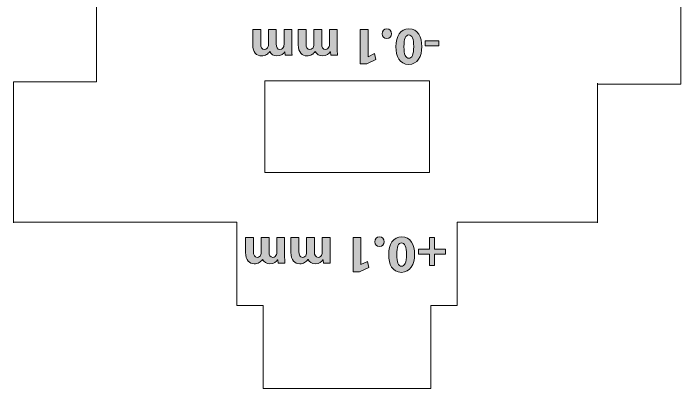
# Model space of a CAD drawing. Header units: inches. Extents: x 0.79 to 6.2, y -4.47 to -0.71.
# Drawn here: x 2.554 to 4.134, y -2.519 to -1.63 of the extents above; entities that cross this region are included whole.
import ezdxf

# ---------------------------------------------------------------- set-up
doc = ezdxf.new("R2010")
doc.units = ezdxf.units.IN
doc.header["$MEASUREMENT"] = 0
doc.layers.add('Layer 1', color=7, linetype='Continuous')

# ---------------------------------------------------------------- blocks, each defined once
blk = doc.blocks.new('block 11')
at = {"layer": 'Layer 1', "color": 7, "lineweight": 5, "true_color": 0xffffff}
for points in [[(3.0831, -2.3218), (3.0831, -2.1249)], [(3.6048, -2.3218), (3.6048, -2.1249)], [(3.1452, -2.3218), (3.0831, -2.3218)], [(3.6048, -2.3218), (3.5428, -2.3218)]]:
    blk.add_lwpolyline(points, dxfattribs=at)
blk = doc.blocks.new('block 12')
at = {"layer": 'Layer 1', "color": 7, "lineweight": 5, "true_color": 0xffffff}
blk.add_lwpolyline([(3.5428, -2.3218), (3.5428, -2.5186), (3.1452, -2.5186), (3.1452, -2.3218)], dxfattribs=at)
blk = doc.blocks.new('block 10')
at = {"layer": 'Layer 1'}
for name in ['block 11', 'block 12']:
    blk.add_blockref(name, (0, 0), dxfattribs=at)
blk = doc.blocks.new('block 9')
at = {"layer": 'Layer 1', "color": 7, "lineweight": 5, "true_color": 0xffffff}
for points in [[(2.5541, -2.1249), (2.7509, -2.1249)], [(3.0831, -2.1249), (2.7509, -2.1249)], [(3.937, -2.1249), (3.6048, -2.1249)]]:
    blk.add_lwpolyline(points, dxfattribs=at)
at = {"layer": 'Layer 1'}
blk.add_blockref('block 10', (0, 0), dxfattribs=at)
blk = doc.blocks.new('block 13')
at = {"layer": 'Layer 1', "color": 7, "lineweight": 5, "true_color": 0xffffff}
for points in [[(3.1491, -2.0068), (3.1491, -1.7902), (3.5389, -1.7902), (3.5389, -2.0068)], [(3.1491, -2.0068), (3.5389, -2.0068)]]:
    blk.add_lwpolyline(points, dxfattribs=at)
blk = doc.blocks.new('block 22')
at = {"layer": 'Layer 1', "true_color": 0xed1f24}
h = blk.add_hatch(color=240, dxfattribs=at)
h.dxf.hatch_style = 2
edge = h.paths.add_edge_path()
edge.add_spline(control_points=[(3.1963, -2.2023), (3.1963, -2.2099), (3.1966, -2.2164), (3.1968, -2.2218), (3.1968, -2.2218), (3.1808, -2.2218), (3.1808, -2.2218), (3.1808, -2.2218), (3.1799, -2.2135), (3.1799, -2.2135), (3.1799, -2.2135), (3.1796, -2.2135), (3.1796, -2.2135), (3.1769, -2.2174), (3.1716, -2.2231), (3.1611, -2.2231), (3.1532, -2.2231), (3.1469, -2.2191), (3.1443, -2.2128), (3.1443, -2.2128), (3.144, -2.2128), (3.144, -2.2128), (3.1418, -2.2159), (3.1391, -2.2184), (3.1362, -2.2201), (3.1328, -2.2221), (3.129, -2.2231), (3.1245, -2.2231), (3.1128, -2.2231), (3.1039, -2.2149), (3.1039, -2.1966), (3.1039, -2.1966), (3.1039, -2.1606), (3.1039, -2.1606), (3.1039, -2.1606), (3.1224, -2.1606), (3.1224, -2.1606), (3.1224, -2.1606), (3.1224, -2.1939), (3.1224, -2.1939), (3.1224, -2.2028), (3.1253, -2.2079), (3.1314, -2.2079), (3.1358, -2.2079), (3.1389, -2.2049), (3.1402, -2.2013), (3.1407, -2.1999), (3.1409, -2.1979), (3.1409, -2.1964), (3.1409, -2.1964), (3.1409, -2.1606), (3.1409, -2.1606), (3.1409, -2.1606), (3.1594, -2.1606), (3.1594, -2.1606), (3.1594, -2.1606), (3.1594, -2.1949), (3.1594, -2.1949), (3.1594, -2.2026), (3.1622, -2.2079), (3.1682, -2.2079), (3.1731, -2.2079), (3.1759, -2.2041), (3.1771, -2.201), (3.1777, -2.1995), (3.1778, -2.1978), (3.1778, -2.1963), (3.1778, -2.1963), (3.1778, -2.1606), (3.1778, -2.1606), (3.1778, -2.1606), (3.1963, -2.1606), (3.1963, -2.1606), (3.1963, -2.1606), (3.1963, -2.2023), (3.1963, -2.2023)], knot_values=[0, 0, 0, 0, 1, 1, 1, 2, 2, 2, 3, 3, 3, 4, 4, 4, 5, 5, 5, 6, 6, 6, 7, 7, 7, 8, 8, 8, 9, 9, 9, 10, 10, 10, 11, 11, 11, 12, 12, 12, 13, 13, 13, 14, 14, 14, 15, 15, 15, 16, 16, 16, 17, 17, 17, 18, 18, 18, 19, 19, 19, 20, 20, 20, 21, 21, 21, 22, 22, 22, 23, 23, 23, 24, 24, 24, 25, 25, 25, 25], degree=3, periodic=1)
h = blk.add_hatch(color=240, dxfattribs=at)
h.dxf.hatch_style = 2
edge = h.paths.add_edge_path()
edge.add_spline(control_points=[(3.3038, -2.2023), (3.3038, -2.2099), (3.3041, -2.2164), (3.3043, -2.2218), (3.3043, -2.2218), (3.2883, -2.2218), (3.2883, -2.2218), (3.2883, -2.2218), (3.2874, -2.2135), (3.2874, -2.2135), (3.2874, -2.2135), (3.2871, -2.2135), (3.2871, -2.2135), (3.2844, -2.2174), (3.2791, -2.2231), (3.2686, -2.2231), (3.2607, -2.2231), (3.2544, -2.2191), (3.2518, -2.2128), (3.2518, -2.2128), (3.2515, -2.2128), (3.2515, -2.2128), (3.2493, -2.2159), (3.2465, -2.2184), (3.2437, -2.2201), (3.2403, -2.2221), (3.2365, -2.2231), (3.232, -2.2231), (3.2203, -2.2231), (3.2114, -2.2149), (3.2114, -2.1966), (3.2114, -2.1966), (3.2114, -2.1606), (3.2114, -2.1606), (3.2114, -2.1606), (3.2299, -2.1606), (3.2299, -2.1606), (3.2299, -2.1606), (3.2299, -2.1939), (3.2299, -2.1939), (3.2299, -2.2028), (3.2328, -2.2079), (3.2389, -2.2079), (3.2433, -2.2079), (3.2464, -2.2049), (3.2477, -2.2013), (3.2482, -2.1999), (3.2484, -2.1979), (3.2484, -2.1964), (3.2484, -2.1964), (3.2484, -2.1606), (3.2484, -2.1606), (3.2484, -2.1606), (3.2669, -2.1606), (3.2669, -2.1606), (3.2669, -2.1606), (3.2669, -2.1949), (3.2669, -2.1949), (3.2669, -2.2026), (3.2697, -2.2079), (3.2757, -2.2079), (3.2806, -2.2079), (3.2834, -2.2041), (3.2846, -2.201), (3.2852, -2.1995), (3.2853, -2.1978), (3.2853, -2.1963), (3.2853, -2.1963), (3.2853, -2.1606), (3.2853, -2.1606), (3.2853, -2.1606), (3.3038, -2.1606), (3.3038, -2.1606), (3.3038, -2.1606), (3.3038, -2.2023), (3.3038, -2.2023)], knot_values=[0, 0, 0, 0, 1, 1, 1, 2, 2, 2, 3, 3, 3, 4, 4, 4, 5, 5, 5, 6, 6, 6, 7, 7, 7, 8, 8, 8, 9, 9, 9, 10, 10, 10, 11, 11, 11, 12, 12, 12, 13, 13, 13, 14, 14, 14, 15, 15, 15, 16, 16, 16, 17, 17, 17, 18, 18, 18, 19, 19, 19, 20, 20, 20, 21, 21, 21, 22, 22, 22, 23, 23, 23, 24, 24, 24, 25, 25, 25, 25], degree=3, periodic=1)
h = blk.add_hatch(color=240, dxfattribs=at)
h.dxf.hatch_style = 2
h.paths.add_polyline_path([(3.3766, -2.225), (3.3768, -2.225), (3.3923, -2.2176), (3.3954, -2.2319), (3.3739, -2.2419), (3.3582, -2.2419), (3.3582, -2.1606), (3.3766, -2.1606)])
h = blk.add_hatch(color=240, dxfattribs=at)
h.dxf.hatch_style = 2
edge = h.paths.add_edge_path()
edge.add_spline(control_points=[(3.4323, -2.1707), (3.4323, -2.1775), (3.4277, -2.1824), (3.4211, -2.1824), (3.4144, -2.1824), (3.4099, -2.1776), (3.4099, -2.1707), (3.4099, -2.1641), (3.4144, -2.1592), (3.4212, -2.1592), (3.4277, -2.1592), (3.4323, -2.1641), (3.4323, -2.1707)], knot_values=[0, 0, 0, 0, 1, 1, 1, 2, 2, 2, 3, 3, 3, 4, 4, 4, 4], degree=3, periodic=1)
h = blk.add_hatch(color=240, dxfattribs=at)
h.dxf.hatch_style = 2
edge = h.paths.add_edge_path()
edge.add_spline(control_points=[(3.4427, -2.2016), (3.4427, -2.1765), (3.4528, -2.1592), (3.4736, -2.1592), (3.4946, -2.1592), (3.5038, -2.1781), (3.5039, -2.2011), (3.5039, -2.2246), (3.4939, -2.2433), (3.4729, -2.2433), (3.4512, -2.2433), (3.4427, -2.2239), (3.4427, -2.2016)], knot_values=[0, 0, 0, 0, 1, 1, 1, 2, 2, 2, 3, 3, 3, 4, 4, 4, 4], degree=3, periodic=1)
edge = h.paths.add_edge_path()
edge.add_spline(control_points=[(3.4848, -2.2011), (3.4849, -2.1825), (3.4804, -2.1736), (3.4731, -2.1736), (3.4657, -2.1736), (3.4617, -2.1829), (3.4617, -2.2014), (3.4617, -2.2194), (3.4656, -2.2289), (3.4732, -2.2289), (3.4802, -2.2289), (3.4849, -2.22), (3.4848, -2.2011)], knot_values=[0, 0, 0, 0, 1, 1, 1, 2, 2, 2, 3, 3, 3, 4, 4, 4, 4], degree=3, periodic=1)
h = blk.add_hatch(color=240, dxfattribs=at)
h.dxf.hatch_style = 2
h.paths.add_polyline_path([(3.539, -2.2271), (3.539, -2.1999), (3.5129, -2.1999), (3.5129, -2.1881), (3.539, -2.1881), (3.539, -2.1606), (3.5513, -2.1606), (3.5513, -2.1881), (3.5774, -2.1881), (3.5774, -2.1999), (3.5513, -2.1999), (3.5513, -2.2271)])
at = {"layer": 'Layer 1', "lineweight": 0}
for points in [[(3.3766, -2.225), (3.3768, -2.225), (3.3923, -2.2176), (3.3954, -2.2319), (3.3739, -2.2419), (3.3582, -2.2419), (3.3582, -2.1606), (3.3766, -2.1606), (3.3766, -2.225)], [(3.539, -2.2271), (3.539, -2.1999), (3.5129, -2.1999), (3.5129, -2.1881), (3.539, -2.1881), (3.539, -2.1606), (3.5513, -2.1606), (3.5513, -2.1881), (3.5774, -2.1881), (3.5774, -2.1999), (3.5513, -2.1999), (3.5513, -2.2271), (3.539, -2.2271)]]:
    blk.add_lwpolyline(points, dxfattribs=at)
for points, knots in [([(3.1963, -2.2023), (3.1963, -2.2099), (3.1966, -2.2164), (3.1968, -2.2218), (3.1968, -2.2218), (3.1808, -2.2218), (3.1808, -2.2218), (3.1808, -2.2218), (3.1799, -2.2135), (3.1799, -2.2135), (3.1799, -2.2135), (3.1796, -2.2135), (3.1796, -2.2135), (3.1769, -2.2174), (3.1716, -2.2231), (3.1611, -2.2231), (3.1532, -2.2231), (3.1469, -2.2191), (3.1443, -2.2128), (3.1443, -2.2128), (3.144, -2.2128), (3.144, -2.2128), (3.1418, -2.2159), (3.1391, -2.2184), (3.1362, -2.2201), (3.1328, -2.2221), (3.129, -2.2231), (3.1245, -2.2231), (3.1128, -2.2231), (3.1039, -2.2149), (3.1039, -2.1966), (3.1039, -2.1966), (3.1039, -2.1606), (3.1039, -2.1606), (3.1039, -2.1606), (3.1224, -2.1606), (3.1224, -2.1606), (3.1224, -2.1606), (3.1224, -2.1939), (3.1224, -2.1939), (3.1224, -2.2028), (3.1253, -2.2079), (3.1314, -2.2079), (3.1358, -2.2079), (3.1389, -2.2049), (3.1402, -2.2013), (3.1407, -2.1999), (3.1409, -2.1979), (3.1409, -2.1964), (3.1409, -2.1964), (3.1409, -2.1606), (3.1409, -2.1606), (3.1409, -2.1606), (3.1594, -2.1606), (3.1594, -2.1606), (3.1594, -2.1606), (3.1594, -2.1949), (3.1594, -2.1949), (3.1594, -2.2026), (3.1622, -2.2079), (3.1682, -2.2079), (3.1731, -2.2079), (3.1759, -2.2041), (3.1771, -2.201), (3.1777, -2.1995), (3.1778, -2.1978), (3.1778, -2.1963), (3.1778, -2.1963), (3.1778, -2.1606), (3.1778, -2.1606), (3.1778, -2.1606), (3.1963, -2.1606), (3.1963, -2.1606), (3.1963, -2.1606), (3.1963, -2.2023), (3.1963, -2.2023)], [0, 0, 0, 0, 1, 1, 1, 2, 2, 2, 3, 3, 3, 4, 4, 4, 5, 5, 5, 6, 6, 6, 7, 7, 7, 8, 8, 8, 9, 9, 9, 10, 10, 10, 11, 11, 11, 12, 12, 12, 13, 13, 13, 14, 14, 14, 15, 15, 15, 16, 16, 16, 17, 17, 17, 18, 18, 18, 19, 19, 19, 20, 20, 20, 21, 21, 21, 22, 22, 22, 23, 23, 23, 24, 24, 24, 25, 25, 25, 25]), ([(3.3038, -2.2023), (3.3038, -2.2099), (3.3041, -2.2164), (3.3043, -2.2218), (3.3043, -2.2218), (3.2883, -2.2218), (3.2883, -2.2218), (3.2883, -2.2218), (3.2874, -2.2135), (3.2874, -2.2135), (3.2874, -2.2135), (3.2871, -2.2135), (3.2871, -2.2135), (3.2844, -2.2174), (3.2791, -2.2231), (3.2686, -2.2231), (3.2607, -2.2231), (3.2544, -2.2191), (3.2518, -2.2128), (3.2518, -2.2128), (3.2515, -2.2128), (3.2515, -2.2128), (3.2493, -2.2159), (3.2465, -2.2184), (3.2437, -2.2201), (3.2403, -2.2221), (3.2365, -2.2231), (3.232, -2.2231), (3.2203, -2.2231), (3.2114, -2.2149), (3.2114, -2.1966), (3.2114, -2.1966), (3.2114, -2.1606), (3.2114, -2.1606), (3.2114, -2.1606), (3.2299, -2.1606), (3.2299, -2.1606), (3.2299, -2.1606), (3.2299, -2.1939), (3.2299, -2.1939), (3.2299, -2.2028), (3.2328, -2.2079), (3.2389, -2.2079), (3.2433, -2.2079), (3.2464, -2.2049), (3.2477, -2.2013), (3.2482, -2.1999), (3.2484, -2.1979), (3.2484, -2.1964), (3.2484, -2.1964), (3.2484, -2.1606), (3.2484, -2.1606), (3.2484, -2.1606), (3.2669, -2.1606), (3.2669, -2.1606), (3.2669, -2.1606), (3.2669, -2.1949), (3.2669, -2.1949), (3.2669, -2.2026), (3.2697, -2.2079), (3.2757, -2.2079), (3.2806, -2.2079), (3.2834, -2.2041), (3.2846, -2.201), (3.2852, -2.1995), (3.2853, -2.1978), (3.2853, -2.1963), (3.2853, -2.1963), (3.2853, -2.1606), (3.2853, -2.1606), (3.2853, -2.1606), (3.3038, -2.1606), (3.3038, -2.1606), (3.3038, -2.1606), (3.3038, -2.2023), (3.3038, -2.2023)], [0, 0, 0, 0, 1, 1, 1, 2, 2, 2, 3, 3, 3, 4, 4, 4, 5, 5, 5, 6, 6, 6, 7, 7, 7, 8, 8, 8, 9, 9, 9, 10, 10, 10, 11, 11, 11, 12, 12, 12, 13, 13, 13, 14, 14, 14, 15, 15, 15, 16, 16, 16, 17, 17, 17, 18, 18, 18, 19, 19, 19, 20, 20, 20, 21, 21, 21, 22, 22, 22, 23, 23, 23, 24, 24, 24, 25, 25, 25, 25]), ([(3.4323, -2.1707), (3.4323, -2.1775), (3.4277, -2.1824), (3.4211, -2.1824), (3.4144, -2.1824), (3.4099, -2.1776), (3.4099, -2.1707), (3.4099, -2.1641), (3.4144, -2.1592), (3.4212, -2.1592), (3.4277, -2.1592), (3.4323, -2.1641), (3.4323, -2.1707)], [0, 0, 0, 0, 1, 1, 1, 2, 2, 2, 3, 3, 3, 4, 4, 4, 4]), ([(3.4427, -2.2016), (3.4427, -2.1765), (3.4528, -2.1592), (3.4736, -2.1592), (3.4946, -2.1592), (3.5038, -2.1781), (3.5039, -2.2011), (3.5039, -2.2246), (3.4939, -2.2433), (3.4729, -2.2433), (3.4512, -2.2433), (3.4427, -2.2239), (3.4427, -2.2016)], [0, 0, 0, 0, 1, 1, 1, 2, 2, 2, 3, 3, 3, 4, 4, 4, 4]), ([(3.4848, -2.2011), (3.4849, -2.1825), (3.4804, -2.1736), (3.4731, -2.1736), (3.4657, -2.1736), (3.4617, -2.1829), (3.4617, -2.2014), (3.4617, -2.2194), (3.4656, -2.2289), (3.4732, -2.2289), (3.4802, -2.2289), (3.4849, -2.22), (3.4848, -2.2011)], [0, 0, 0, 0, 1, 1, 1, 2, 2, 2, 3, 3, 3, 4, 4, 4, 4])]:
    blk.add_open_spline(points, degree=3, knots=knots, dxfattribs=at)
blk = doc.blocks.new('block 23')
at = {"layer": 'Layer 1', "true_color": 0xed1f24}
h = blk.add_hatch(color=240, dxfattribs=at)
h.dxf.hatch_style = 2
edge = h.paths.add_edge_path()
edge.add_spline(control_points=[(3.2134, -1.71), (3.2134, -1.7177), (3.2137, -1.7242), (3.2139, -1.7295), (3.2139, -1.7295), (3.1979, -1.7295), (3.1979, -1.7295), (3.1979, -1.7295), (3.1971, -1.7213), (3.1971, -1.7213), (3.1971, -1.7213), (3.1967, -1.7213), (3.1967, -1.7213), (3.1941, -1.7252), (3.1887, -1.7309), (3.1782, -1.7309), (3.1703, -1.7309), (3.1641, -1.7269), (3.1614, -1.7205), (3.1614, -1.7205), (3.1612, -1.7205), (3.1612, -1.7205), (3.1589, -1.7237), (3.1562, -1.7262), (3.1533, -1.7279), (3.1499, -1.7299), (3.1462, -1.7309), (3.1417, -1.7309), (3.1299, -1.7309), (3.121, -1.7227), (3.121, -1.7044), (3.121, -1.7044), (3.121, -1.6684), (3.121, -1.6684), (3.121, -1.6684), (3.1396, -1.6684), (3.1396, -1.6684), (3.1396, -1.6684), (3.1396, -1.7016), (3.1396, -1.7016), (3.1396, -1.7105), (3.1424, -1.7157), (3.1486, -1.7157), (3.1529, -1.7157), (3.1561, -1.7127), (3.1573, -1.709), (3.1578, -1.7076), (3.1581, -1.7056), (3.1581, -1.7041), (3.1581, -1.7041), (3.1581, -1.6684), (3.1581, -1.6684), (3.1581, -1.6684), (3.1766, -1.6684), (3.1766, -1.6684), (3.1766, -1.6684), (3.1766, -1.7027), (3.1766, -1.7027), (3.1766, -1.7104), (3.1793, -1.7157), (3.1853, -1.7157), (3.1902, -1.7157), (3.1931, -1.7119), (3.1942, -1.7088), (3.1948, -1.7073), (3.1949, -1.7055), (3.1949, -1.704), (3.1949, -1.704), (3.1949, -1.6684), (3.1949, -1.6684), (3.1949, -1.6684), (3.2134, -1.6684), (3.2134, -1.6684), (3.2134, -1.6684), (3.2134, -1.71), (3.2134, -1.71)], knot_values=[0, 0, 0, 0, 1, 1, 1, 2, 2, 2, 3, 3, 3, 4, 4, 4, 5, 5, 5, 6, 6, 6, 7, 7, 7, 8, 8, 8, 9, 9, 9, 10, 10, 10, 11, 11, 11, 12, 12, 12, 13, 13, 13, 14, 14, 14, 15, 15, 15, 16, 16, 16, 17, 17, 17, 18, 18, 18, 19, 19, 19, 20, 20, 20, 21, 21, 21, 22, 22, 22, 23, 23, 23, 24, 24, 24, 25, 25, 25, 25], degree=3, periodic=1)
h = blk.add_hatch(color=240, dxfattribs=at)
h.dxf.hatch_style = 2
edge = h.paths.add_edge_path()
edge.add_spline(control_points=[(3.3209, -1.71), (3.3209, -1.7177), (3.3212, -1.7242), (3.3214, -1.7295), (3.3214, -1.7295), (3.3054, -1.7295), (3.3054, -1.7295), (3.3054, -1.7295), (3.3046, -1.7213), (3.3046, -1.7213), (3.3046, -1.7213), (3.3042, -1.7213), (3.3042, -1.7213), (3.3016, -1.7252), (3.2962, -1.7309), (3.2857, -1.7309), (3.2778, -1.7309), (3.2716, -1.7269), (3.2689, -1.7205), (3.2689, -1.7205), (3.2687, -1.7205), (3.2687, -1.7205), (3.2664, -1.7237), (3.2637, -1.7262), (3.2608, -1.7279), (3.2574, -1.7299), (3.2537, -1.7309), (3.2492, -1.7309), (3.2374, -1.7309), (3.2285, -1.7227), (3.2285, -1.7044), (3.2285, -1.7044), (3.2285, -1.6684), (3.2285, -1.6684), (3.2285, -1.6684), (3.247, -1.6684), (3.247, -1.6684), (3.247, -1.6684), (3.247, -1.7016), (3.247, -1.7016), (3.247, -1.7105), (3.2499, -1.7157), (3.256, -1.7157), (3.2604, -1.7157), (3.2635, -1.7127), (3.2648, -1.709), (3.2653, -1.7076), (3.2656, -1.7056), (3.2656, -1.7041), (3.2656, -1.7041), (3.2656, -1.6684), (3.2656, -1.6684), (3.2656, -1.6684), (3.2841, -1.6684), (3.2841, -1.6684), (3.2841, -1.6684), (3.2841, -1.7027), (3.2841, -1.7027), (3.2841, -1.7104), (3.2868, -1.7157), (3.2928, -1.7157), (3.2977, -1.7157), (3.3006, -1.7119), (3.3017, -1.7088), (3.3023, -1.7073), (3.3024, -1.7055), (3.3024, -1.704), (3.3024, -1.704), (3.3024, -1.6684), (3.3024, -1.6684), (3.3024, -1.6684), (3.3209, -1.6684), (3.3209, -1.6684), (3.3209, -1.6684), (3.3209, -1.71), (3.3209, -1.71)], knot_values=[0, 0, 0, 0, 1, 1, 1, 2, 2, 2, 3, 3, 3, 4, 4, 4, 5, 5, 5, 6, 6, 6, 7, 7, 7, 8, 8, 8, 9, 9, 9, 10, 10, 10, 11, 11, 11, 12, 12, 12, 13, 13, 13, 14, 14, 14, 15, 15, 15, 16, 16, 16, 17, 17, 17, 18, 18, 18, 19, 19, 19, 20, 20, 20, 21, 21, 21, 22, 22, 22, 23, 23, 23, 24, 24, 24, 25, 25, 25, 25], degree=3, periodic=1)
h = blk.add_hatch(color=240, dxfattribs=at)
h.dxf.hatch_style = 2
h.paths.add_polyline_path([(3.3937, -1.7328), (3.3939, -1.7328), (3.4094, -1.7254), (3.4126, -1.7397), (3.3911, -1.7497), (3.3753, -1.7497), (3.3753, -1.6684), (3.3937, -1.6684)])
h = blk.add_hatch(color=240, dxfattribs=at)
h.dxf.hatch_style = 2
edge = h.paths.add_edge_path()
edge.add_spline(control_points=[(3.4494, -1.6785), (3.4494, -1.6853), (3.4448, -1.6901), (3.4382, -1.6901), (3.4316, -1.6901), (3.4271, -1.6854), (3.4271, -1.6785), (3.4271, -1.6719), (3.4316, -1.667), (3.4383, -1.667), (3.4448, -1.667), (3.4494, -1.6719), (3.4494, -1.6785)], knot_values=[0, 0, 0, 0, 1, 1, 1, 2, 2, 2, 3, 3, 3, 4, 4, 4, 4], degree=3, periodic=1)
h = blk.add_hatch(color=240, dxfattribs=at)
h.dxf.hatch_style = 2
edge = h.paths.add_edge_path()
edge.add_spline(control_points=[(3.4598, -1.7094), (3.4598, -1.6843), (3.4699, -1.667), (3.4907, -1.667), (3.5117, -1.667), (3.5209, -1.6859), (3.5211, -1.7089), (3.5211, -1.7324), (3.5111, -1.751), (3.4901, -1.751), (3.4683, -1.751), (3.4598, -1.7317), (3.4598, -1.7094)], knot_values=[0, 0, 0, 0, 1, 1, 1, 2, 2, 2, 3, 3, 3, 4, 4, 4, 4], degree=3, periodic=1)
edge = h.paths.add_edge_path()
edge.add_spline(control_points=[(3.5019, -1.7089), (3.5021, -1.6903), (3.4976, -1.6814), (3.4902, -1.6814), (3.4828, -1.6814), (3.4788, -1.6906), (3.4788, -1.7092), (3.4788, -1.7272), (3.4827, -1.7367), (3.4903, -1.7367), (3.4973, -1.7367), (3.5021, -1.7278), (3.5019, -1.7089)], knot_values=[0, 0, 0, 0, 1, 1, 1, 2, 2, 2, 3, 3, 3, 4, 4, 4, 4], degree=3, periodic=1)
h = blk.add_hatch(color=240, dxfattribs=at)
h.dxf.hatch_style = 2
h.paths.add_polyline_path([(3.5288, -1.7075), (3.5288, -1.6949), (3.5616, -1.6949), (3.5616, -1.7075)])
at = {"layer": 'Layer 1', "lineweight": 0}
for points in [[(3.3937, -1.7328), (3.3939, -1.7328), (3.4094, -1.7254), (3.4126, -1.7397), (3.3911, -1.7497), (3.3753, -1.7497), (3.3753, -1.6684), (3.3937, -1.6684), (3.3937, -1.7328)], [(3.5288, -1.7075), (3.5288, -1.6949), (3.5616, -1.6949), (3.5616, -1.7075), (3.5288, -1.7075)]]:
    blk.add_lwpolyline(points, dxfattribs=at)
for points, knots in [([(3.2134, -1.71), (3.2134, -1.7177), (3.2137, -1.7242), (3.2139, -1.7295), (3.2139, -1.7295), (3.1979, -1.7295), (3.1979, -1.7295), (3.1979, -1.7295), (3.1971, -1.7213), (3.1971, -1.7213), (3.1971, -1.7213), (3.1967, -1.7213), (3.1967, -1.7213), (3.1941, -1.7252), (3.1887, -1.7309), (3.1782, -1.7309), (3.1703, -1.7309), (3.1641, -1.7269), (3.1614, -1.7205), (3.1614, -1.7205), (3.1612, -1.7205), (3.1612, -1.7205), (3.1589, -1.7237), (3.1562, -1.7262), (3.1533, -1.7279), (3.1499, -1.7299), (3.1462, -1.7309), (3.1417, -1.7309), (3.1299, -1.7309), (3.121, -1.7227), (3.121, -1.7044), (3.121, -1.7044), (3.121, -1.6684), (3.121, -1.6684), (3.121, -1.6684), (3.1396, -1.6684), (3.1396, -1.6684), (3.1396, -1.6684), (3.1396, -1.7016), (3.1396, -1.7016), (3.1396, -1.7105), (3.1424, -1.7157), (3.1486, -1.7157), (3.1529, -1.7157), (3.1561, -1.7127), (3.1573, -1.709), (3.1578, -1.7076), (3.1581, -1.7056), (3.1581, -1.7041), (3.1581, -1.7041), (3.1581, -1.6684), (3.1581, -1.6684), (3.1581, -1.6684), (3.1766, -1.6684), (3.1766, -1.6684), (3.1766, -1.6684), (3.1766, -1.7027), (3.1766, -1.7027), (3.1766, -1.7104), (3.1793, -1.7157), (3.1853, -1.7157), (3.1902, -1.7157), (3.1931, -1.7119), (3.1942, -1.7088), (3.1948, -1.7073), (3.1949, -1.7055), (3.1949, -1.704), (3.1949, -1.704), (3.1949, -1.6684), (3.1949, -1.6684), (3.1949, -1.6684), (3.2134, -1.6684), (3.2134, -1.6684), (3.2134, -1.6684), (3.2134, -1.71), (3.2134, -1.71)], [0, 0, 0, 0, 1, 1, 1, 2, 2, 2, 3, 3, 3, 4, 4, 4, 5, 5, 5, 6, 6, 6, 7, 7, 7, 8, 8, 8, 9, 9, 9, 10, 10, 10, 11, 11, 11, 12, 12, 12, 13, 13, 13, 14, 14, 14, 15, 15, 15, 16, 16, 16, 17, 17, 17, 18, 18, 18, 19, 19, 19, 20, 20, 20, 21, 21, 21, 22, 22, 22, 23, 23, 23, 24, 24, 24, 25, 25, 25, 25]), ([(3.3209, -1.71), (3.3209, -1.7177), (3.3212, -1.7242), (3.3214, -1.7295), (3.3214, -1.7295), (3.3054, -1.7295), (3.3054, -1.7295), (3.3054, -1.7295), (3.3046, -1.7213), (3.3046, -1.7213), (3.3046, -1.7213), (3.3042, -1.7213), (3.3042, -1.7213), (3.3016, -1.7252), (3.2962, -1.7309), (3.2857, -1.7309), (3.2778, -1.7309), (3.2716, -1.7269), (3.2689, -1.7205), (3.2689, -1.7205), (3.2687, -1.7205), (3.2687, -1.7205), (3.2664, -1.7237), (3.2637, -1.7262), (3.2608, -1.7279), (3.2574, -1.7299), (3.2537, -1.7309), (3.2492, -1.7309), (3.2374, -1.7309), (3.2285, -1.7227), (3.2285, -1.7044), (3.2285, -1.7044), (3.2285, -1.6684), (3.2285, -1.6684), (3.2285, -1.6684), (3.247, -1.6684), (3.247, -1.6684), (3.247, -1.6684), (3.247, -1.7016), (3.247, -1.7016), (3.247, -1.7105), (3.2499, -1.7157), (3.256, -1.7157), (3.2604, -1.7157), (3.2635, -1.7127), (3.2648, -1.709), (3.2653, -1.7076), (3.2656, -1.7056), (3.2656, -1.7041), (3.2656, -1.7041), (3.2656, -1.6684), (3.2656, -1.6684), (3.2656, -1.6684), (3.2841, -1.6684), (3.2841, -1.6684), (3.2841, -1.6684), (3.2841, -1.7027), (3.2841, -1.7027), (3.2841, -1.7104), (3.2868, -1.7157), (3.2928, -1.7157), (3.2977, -1.7157), (3.3006, -1.7119), (3.3017, -1.7088), (3.3023, -1.7073), (3.3024, -1.7055), (3.3024, -1.704), (3.3024, -1.704), (3.3024, -1.6684), (3.3024, -1.6684), (3.3024, -1.6684), (3.3209, -1.6684), (3.3209, -1.6684), (3.3209, -1.6684), (3.3209, -1.71), (3.3209, -1.71)], [0, 0, 0, 0, 1, 1, 1, 2, 2, 2, 3, 3, 3, 4, 4, 4, 5, 5, 5, 6, 6, 6, 7, 7, 7, 8, 8, 8, 9, 9, 9, 10, 10, 10, 11, 11, 11, 12, 12, 12, 13, 13, 13, 14, 14, 14, 15, 15, 15, 16, 16, 16, 17, 17, 17, 18, 18, 18, 19, 19, 19, 20, 20, 20, 21, 21, 21, 22, 22, 22, 23, 23, 23, 24, 24, 24, 25, 25, 25, 25]), ([(3.4494, -1.6785), (3.4494, -1.6853), (3.4448, -1.6901), (3.4382, -1.6901), (3.4316, -1.6901), (3.4271, -1.6854), (3.4271, -1.6785), (3.4271, -1.6719), (3.4316, -1.667), (3.4383, -1.667), (3.4448, -1.667), (3.4494, -1.6719), (3.4494, -1.6785)], [0, 0, 0, 0, 1, 1, 1, 2, 2, 2, 3, 3, 3, 4, 4, 4, 4]), ([(3.4598, -1.7094), (3.4598, -1.6843), (3.4699, -1.667), (3.4907, -1.667), (3.5117, -1.667), (3.5209, -1.6859), (3.5211, -1.7089), (3.5211, -1.7324), (3.5111, -1.751), (3.4901, -1.751), (3.4683, -1.751), (3.4598, -1.7317), (3.4598, -1.7094)], [0, 0, 0, 0, 1, 1, 1, 2, 2, 2, 3, 3, 3, 4, 4, 4, 4]), ([(3.5019, -1.7089), (3.5021, -1.6903), (3.4976, -1.6814), (3.4902, -1.6814), (3.4828, -1.6814), (3.4788, -1.6906), (3.4788, -1.7092), (3.4788, -1.7272), (3.4827, -1.7367), (3.4903, -1.7367), (3.4973, -1.7367), (3.5021, -1.7278), (3.5019, -1.7089)], [0, 0, 0, 0, 1, 1, 1, 2, 2, 2, 3, 3, 3, 4, 4, 4, 4])]:
    blk.add_open_spline(points, degree=3, knots=knots, dxfattribs=at)
blk = doc.blocks.new('block 19')
at = {"layer": 'Layer 1'}
for name in ['block 23', 'block 22']:
    blk.add_blockref(name, (0, 0), dxfattribs=at)
blk = doc.blocks.new('block 2')
at = {"layer": 'Layer 1', "color": 7, "lineweight": 5, "true_color": 0xffffff}
for points in [[(2.7509, -1.7926), (2.7509, -1.271)], [(4.1339, -1.7977), (4.1339, -1.266)], [(2.5541, -2.1261), (2.5541, -1.7926)], [(2.7509, -1.7926), (2.5541, -1.7926)], [(3.937, -2.1261), (3.937, -1.7957)], [(4.1339, -1.7977), (3.937, -1.7977)]]:
    blk.add_lwpolyline(points, dxfattribs=at)
at = {"layer": 'Layer 1'}
for name in ['block 19', 'block 13', 'block 9']:
    blk.add_blockref(name, (0, 0), dxfattribs=at)

msp = doc.modelspace()

# ---------------------------------------------------------------- block references
at = {"layer": 'Layer 1'}
msp.add_blockref('block 2', (0, 0), dxfattribs=at)

doc.saveas('drawing.dxf')
